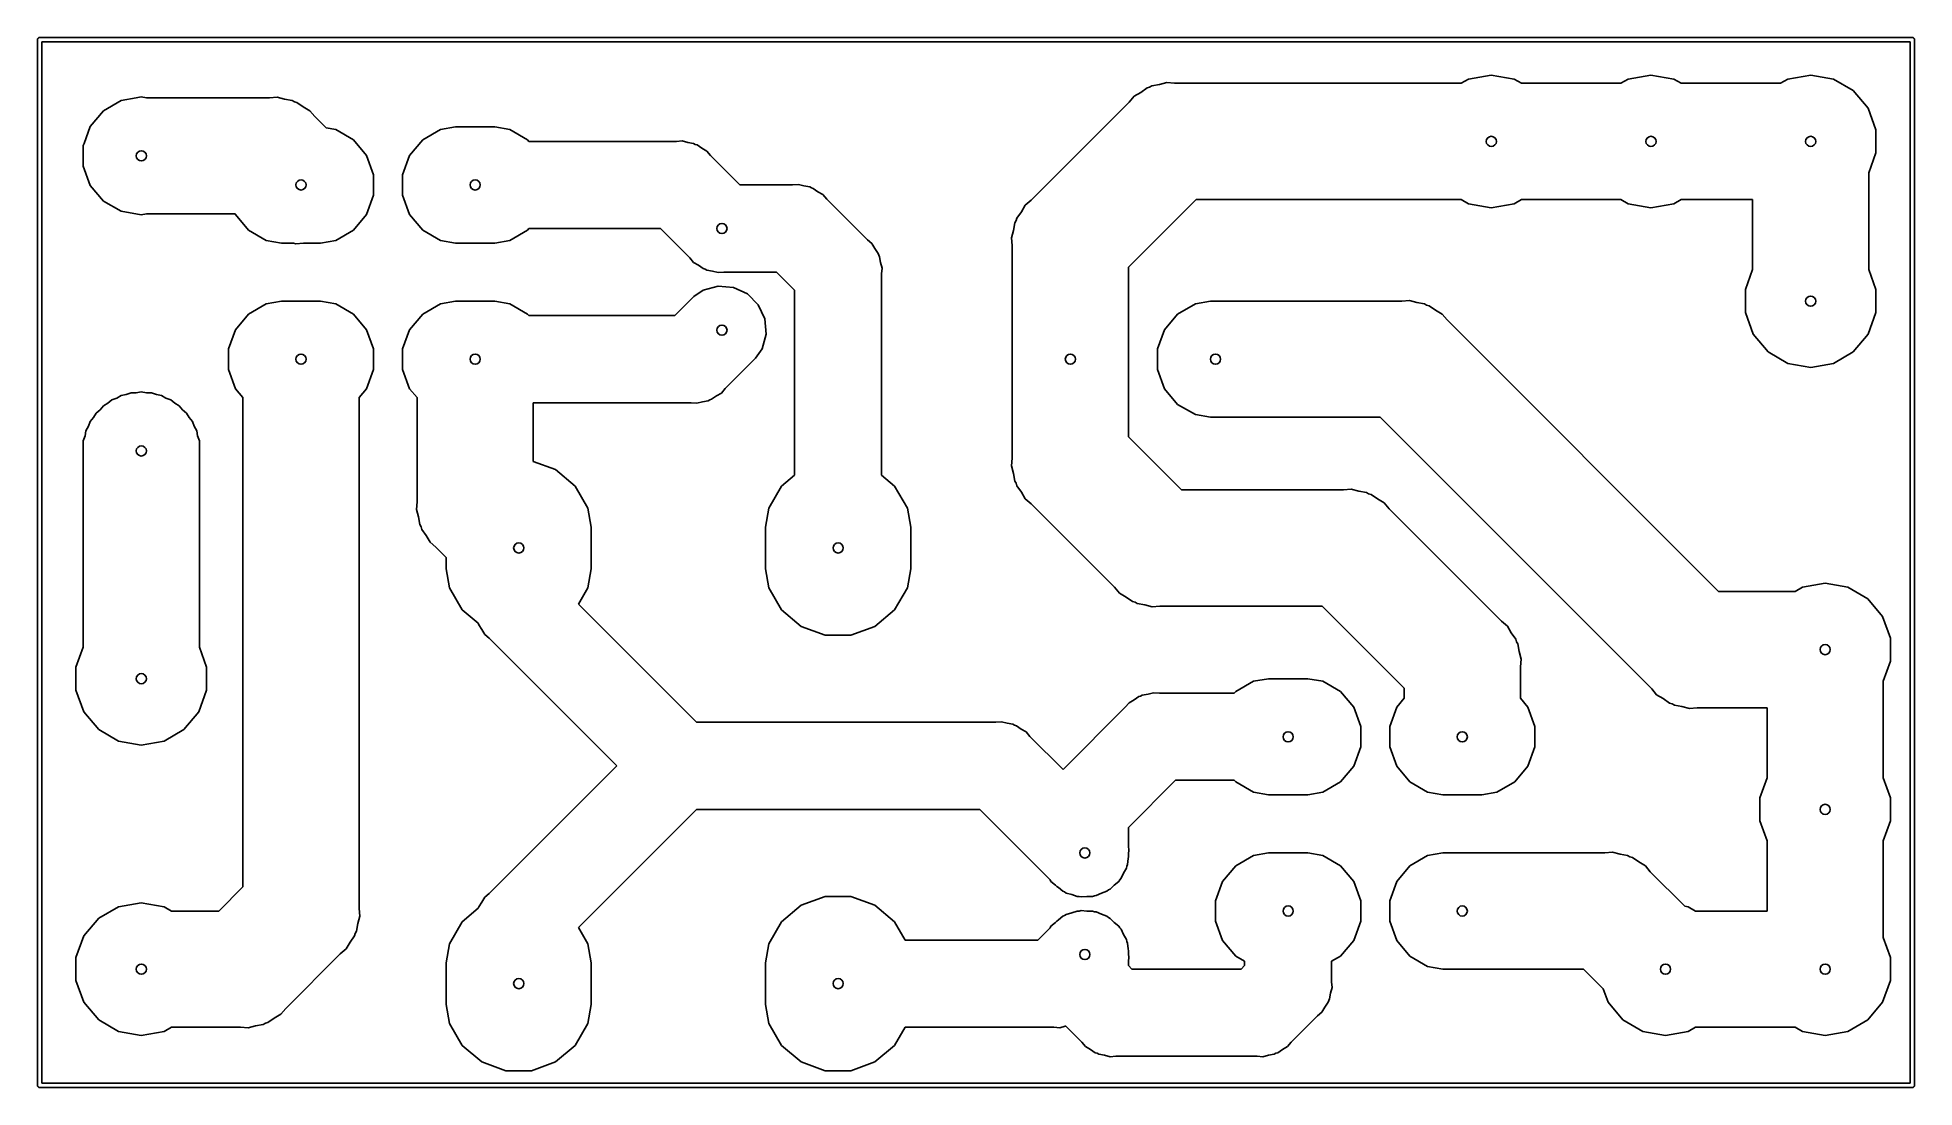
# Model space of a CAD drawing. Extents: x 91.4 to 156.1, y -102.6 to -66.4.
import ezdxf

# ---------------------------------------------------------------- set-up
doc = ezdxf.new("R2010")
doc.units = 0
doc.header["$MEASUREMENT"] = 0
doc.layers.add('BLACK', color=7, linetype='CONTINUOUS')

msp = doc.modelspace()

# ---------------------------------------------------------------- linework, layer by layer
at = {"layer": 'BLACK', "linetype": 'CONTINUOUS'}
for p, q in [((91.425, -66.4868), (91.4273, -66.4805)), ((91.425, -66.4934), (91.425, -66.4868)), ((91.425, -102.487), (91.425, -66.4934)), ((91.425, -66.4934), (91.425, -66.4934)), ((91.4273, -66.4805), (91.4284, -66.474)), ((91.4284, -66.474), (91.4318, -66.4682)), ((91.4318, -66.4682), (91.434, -66.4619)), ((91.434, -66.4619), (91.4383, -66.4568)), ((91.4383, -66.4568), (91.4417, -66.451)), ((91.4417, -66.451), (91.4468, -66.4468)), ((91.4468, -66.4468), (91.451, -66.4417)), ((91.451, -66.4417), (91.4568, -66.4383)), ((91.4568, -66.4383), (91.4619, -66.434)), ((91.4619, -66.434), (91.4682, -66.4318)), ((91.4682, -66.4318), (91.474, -66.4284)), ((91.474, -66.4284), (91.4805, -66.4273)), ((91.4805, -66.4273), (91.4868, -66.425)), ((91.4868, -66.425), (91.4934, -66.425)), ((91.4934, -66.425), (91.4934, -66.425)), ((91.4934, -66.425), (156.007, -66.425)), ((91.575, -66.575), (91.575, -102.425)), ((155.925, -66.575), (91.575, -66.575)), ((155.925, -102.425), (155.925, -66.575)), ((156.007, -66.425), (156.013, -66.425)), ((156.007, -66.425), (156.007, -66.425)), ((156.013, -66.425), (156.019, -66.4273)), ((156.019, -66.4273), (156.026, -66.4284)), ((156.026, -66.4284), (156.032, -66.4318)), ((156.032, -66.4318), (156.038, -66.434)), ((156.038, -66.434), (156.043, -66.4383)), ((156.043, -66.4383), (156.049, -66.4417)), ((156.049, -66.4417), (156.053, -66.4468)), ((156.053, -66.4468), (156.058, -66.451)), ((156.058, -66.451), (156.062, -66.4568)), ((156.062, -66.4568), (156.066, -66.4619)), ((156.066, -66.4619), (156.068, -66.4682)), ((156.068, -66.4682), (156.072, -66.474)), ((156.072, -66.474), (156.073, -66.4805)), ((156.073, -66.4805), (156.075, -66.4868)), ((156.075, -66.4868), (156.075, -66.4934)), ((156.075, -66.4934), (156.075, -66.4934)), ((156.075, -66.4934), (156.075, -102.507)), ((140.463, -68), (140.718, -67.8527)), ((140.718, -67.8527), (141.5, -67.7148)), ((141.5, -67.7148), (142.282, -67.8527)), ((142.282, -67.8527), (142.537, -68)), ((145.963, -68), (146.218, -67.8527)), ((146.218, -67.8527), (147, -67.7148)), ((147, -67.7148), (147.782, -67.8527)), ((147.782, -67.8527), (148.037, -68)), ((151.463, -68), (151.718, -67.8527)), ((151.718, -67.8527), (152.5, -67.7148)), ((152.5, -67.7148), (153.282, -67.8527)), ((153.282, -67.8527), (153.969, -68.2495)), ((94.3054, -68.5916), (94.825, -68.5)), ((94.825, -68.5), (95, -68.4691)), ((95, -68.4691), (95.175, -68.5)), ((95.175, -68.5), (99.4127, -68.5)), ((99.4127, -68.5), (99.677, -68.4769)), ((99.677, -68.4769), (99.9333, -68.5455)), ((129.024, -68.6475), (129.195, -68.4443)), ((129.195, -68.4443), (129.424, -68.3116)), ((129.424, -68.3116), (129.642, -68.1594)), ((129.642, -68.1594), (129.728, -68.1363)), ((129.728, -68.1363), (129.805, -68.0916)), ((129.805, -68.0916), (130.067, -68.0455)), ((130.067, -68.0455), (130.323, -67.9769)), ((130.323, -67.9769), (130.587, -68)), ((130.587, -68), (140.463, -68)), ((142.537, -68), (145.963, -68)), ((148.037, -68), (151.463, -68)), ((153.969, -68.2495), (154.479, -68.8574)), ((93.2412, -69.4846), (93.6946, -68.9443)), ((93.6946, -68.9443), (94.3054, -68.5916)), ((99.9333, -68.5455), (100.195, -68.5916)), ((100.195, -68.5916), (100.272, -68.6363)), ((100.272, -68.6363), (100.358, -68.6594)), ((100.358, -68.6594), (100.576, -68.8116)), ((100.576, -68.8116), (100.805, -68.9443)), ((100.805, -68.9443), (100.976, -69.1475)), ((100.976, -69.1475), (101.361, -69.5328)), ((125.648, -72.024), (129.024, -68.6475)), ((154.479, -68.8574), (154.75, -69.6032)), ((93.0286, -70.0687), (93.2412, -69.4846)), ((101.361, -69.5328), (101.695, -69.5916)), ((101.695, -69.5916), (102.305, -69.9443)), ((104.695, -69.9443), (105.305, -69.5916)), ((105.305, -69.5916), (105.825, -69.5)), ((105.825, -69.5), (107.175, -69.5)), ((107.175, -69.5), (107.695, -69.5916)), ((107.695, -69.5916), (108.305, -69.9443)), ((154.75, -69.6032), (154.75, -70.3968)), ((93, -70.1473), (93.0286, -70.0687)), ((93, -70.8527), (93, -70.1473)), ((102.305, -69.9443), (102.759, -70.4846)), ((104.241, -70.4846), (104.695, -69.9443)), ((108.305, -69.9443), (108.352, -70)), ((108.352, -70), (113.435, -70)), ((113.435, -70), (113.633, -69.9827)), ((113.633, -69.9827), (113.825, -70.0342)), ((113.825, -70.0342), (114.021, -70.0687)), ((114.021, -70.0687), (114.079, -70.1022)), ((114.079, -70.1022), (114.144, -70.1196)), ((114.144, -70.1196), (114.307, -70.2337)), ((114.307, -70.2337), (114.479, -70.3332)), ((114.479, -70.3332), (114.607, -70.4856)), ((154.75, -70.3968), (154.5, -71.0849)), ((93.2412, -71.5154), (93, -70.8527)), ((102.759, -70.4846), (103, -71.1473)), ((104, -71.1473), (104.241, -70.4846)), ((114.607, -70.4856), (115.621, -71.5)), ((154.5, -71.0849), (154.5, -74.4151)), ((93.6946, -72.0557), (93.2412, -71.5154)), ((103, -71.1473), (103, -71.8527)), ((104, -71.8527), (104, -71.1473)), ((115.621, -71.5), (117.435, -71.5)), ((117.435, -71.5), (117.633, -71.4827)), ((117.633, -71.4827), (117.825, -71.5342)), ((117.825, -71.5342), (118.021, -71.5687)), ((118.021, -71.5687), (118.079, -71.6022)), ((118.079, -71.6022), (118.144, -71.6196)), ((118.144, -71.6196), (118.307, -71.7337)), ((118.307, -71.7337), (118.479, -71.8332)), ((94.3054, -72.4084), (93.6946, -72.0557)), ((103, -71.8527), (102.759, -72.5154)), ((104.241, -72.5154), (104, -71.8527)), ((118.479, -71.8332), (118.607, -71.9856)), ((118.607, -71.9856), (120.014, -73.393)), ((125.312, -72.4244), (125.444, -72.1946)), ((125.444, -72.1946), (125.648, -72.024)), ((131.328, -72), (129, -74.3284)), ((140.463, -72), (131.328, -72)), ((140.718, -72.1473), (140.463, -72)), ((141.5, -72.2852), (140.718, -72.1473)), ((142.282, -72.1473), (141.5, -72.2852)), ((142.537, -72), (142.282, -72.1473)), ((145.963, -72), (142.537, -72)), ((146.218, -72.1473), (145.963, -72)), ((147, -72.2852), (146.218, -72.1473)), ((147.782, -72.1473), (147, -72.2852)), ((148.037, -72), (147.782, -72.1473)), ((150.5, -72), (148.037, -72)), ((150.5, -74.4151), (150.5, -72)), ((95, -72.5309), (94.3054, -72.4084)), ((95.175, -72.5), (95, -72.5309)), ((98.2356, -72.5), (95.175, -72.5)), ((98.2412, -72.5154), (98.2356, -72.5)), ((98.6946, -73.0557), (98.2412, -72.5154)), ((102.759, -72.5154), (102.305, -73.0557)), ((104.695, -73.0557), (104.241, -72.5154)), ((108.352, -73), (108.305, -73.0557)), ((112.879, -73), (108.352, -73)), ((113.893, -74.0144), (112.879, -73)), ((125.046, -73.0667), (125.092, -72.8054)), ((125.092, -72.8054), (125.136, -72.728)), ((125.136, -72.728), (125.159, -72.6417)), ((125.159, -72.6417), (125.312, -72.4244)), ((99.3054, -73.4084), (98.6946, -73.0557)), ((99.825, -73.5), (99.3054, -73.4084)), ((100.237, -73.5), (99.825, -73.5)), ((100.323, -73.5231), (100.237, -73.5)), ((100.587, -73.5), (100.323, -73.5231)), ((101.175, -73.5), (100.587, -73.5)), ((101.695, -73.4084), (101.175, -73.5)), ((102.305, -73.0557), (101.695, -73.4084)), ((105.305, -73.4084), (104.695, -73.0557)), ((105.825, -73.5), (105.305, -73.4084)), ((107.175, -73.5), (105.825, -73.5)), ((107.695, -73.4084), (107.175, -73.5)), ((108.305, -73.0557), (107.695, -73.4084)), ((120.014, -73.393), (120.167, -73.5209)), ((120.167, -73.5209), (120.266, -73.6933)), ((120.266, -73.6933), (120.38, -73.8563)), ((124.977, -73.323), (125.046, -73.0667)), ((125, -73.5873), (124.977, -73.323)), ((125, -77.325), (125, -73.5873)), ((114.021, -74.1668), (113.893, -74.0144)), ((114.193, -74.2663), (114.021, -74.1668)), ((114.356, -74.3804), (114.193, -74.2663)), ((120.38, -73.8563), (120.398, -73.921)), ((120.398, -73.921), (120.431, -73.9791)), ((120.431, -73.9791), (120.466, -74.175)), ((120.466, -74.175), (120.517, -74.3672)), ((129, -74.3284), (129, -80.1716)), ((114.421, -74.3978), (114.356, -74.3804)), ((114.356, -75.1196), (114.867, -74.9827)), ((114.479, -74.4313), (114.421, -74.3978)), ((114.675, -74.4658), (114.479, -74.4313)), ((114.867, -74.5173), (114.675, -74.4658)), ((115.065, -74.5), (114.867, -74.5173)), ((114.867, -74.9827), (115.394, -75.0288)), ((116.879, -74.5), (115.065, -74.5)), ((117.5, -75.1213), (116.879, -74.5)), ((120.517, -74.3672), (120.5, -74.5655)), ((120.5, -74.5655), (120.5, -81.4951)), ((150.25, -75.1032), (150.5, -74.4151)), ((154.5, -74.4151), (154.75, -75.1032)), ((98.6946, -75.9443), (99.3054, -75.5916)), ((99.3054, -75.5916), (99.825, -75.5)), ((99.825, -75.5), (101.175, -75.5)), ((101.175, -75.5), (101.695, -75.5916)), ((101.695, -75.5916), (102.305, -75.9443)), ((104.695, -75.9443), (105.305, -75.5916)), ((105.305, -75.5916), (105.825, -75.5)), ((105.825, -75.5), (107.175, -75.5)), ((107.175, -75.5), (107.695, -75.5916)), ((107.695, -75.5916), (108.305, -75.9443)), ((113.379, -76), (114.032, -75.3465)), ((114.032, -75.3465), (114.356, -75.1196)), ((115.394, -75.0288), (115.874, -75.2523)), ((115.874, -75.2523), (116.248, -75.6264)), ((116.248, -75.6264), (116.471, -76.1058)), ((117.5, -81.4951), (117.5, -75.1213)), ((130.695, -75.9443), (131.305, -75.5916)), ((131.305, -75.5916), (131.825, -75.5)), ((131.825, -75.5), (138.413, -75.5)), ((138.413, -75.5), (138.677, -75.4769)), ((138.677, -75.4769), (138.933, -75.5455)), ((138.933, -75.5455), (139.195, -75.5916)), ((139.195, -75.5916), (139.272, -75.6363)), ((139.272, -75.6363), (139.358, -75.6594)), ((150.25, -75.8968), (150.25, -75.1032)), ((154.75, -75.1032), (154.75, -75.8968)), ((98.2412, -76.4846), (98.6946, -75.9443)), ((102.305, -75.9443), (102.759, -76.4846)), ((104.241, -76.4846), (104.695, -75.9443)), ((108.305, -75.9443), (108.352, -76)), ((108.352, -76), (113.379, -76)), ((116.471, -76.1058), (116.517, -76.6328)), ((130.241, -76.4846), (130.695, -75.9443)), ((139.358, -75.6594), (139.576, -75.8116)), ((139.576, -75.8116), (139.805, -75.9443)), ((139.805, -75.9443), (139.976, -76.1475)), ((139.976, -76.1475), (149.328, -85.5)), ((150.521, -76.6426), (150.25, -75.8968)), ((154.75, -75.8968), (154.479, -76.6426)), ((98, -77.1473), (98.2412, -76.4846)), ((102.759, -76.4846), (103, -77.1473)), ((104, -77.1473), (104.241, -76.4846)), ((116.517, -76.6328), (116.38, -77.1437)), ((130, -77.1473), (130.241, -76.4846)), ((151.031, -77.2505), (150.521, -76.6426)), ((154.479, -76.6426), (153.969, -77.2505)), ((98, -77.8527), (98, -77.1473)), ((103, -77.1473), (103, -77.8527)), ((104, -77.8527), (104, -77.1473)), ((116.153, -77.4679), (115.107, -78.5143)), ((116.38, -77.1437), (116.153, -77.4679)), ((125, -80.9127), (125, -77.325)), ((130, -77.8527), (130, -77.1473)), ((151.718, -77.6473), (151.031, -77.2505)), ((153.969, -77.2505), (153.282, -77.6473)), ((98.2412, -78.5154), (98, -77.8527)), ((103, -77.8527), (102.759, -78.5154)), ((104.241, -78.5154), (104, -77.8527)), ((130.241, -78.5154), (130, -77.8527)), ((152.5, -77.7852), (151.718, -77.6473)), ((153.282, -77.6473), (152.5, -77.7852)), ((93.9846, -78.9012), (94.1515, -78.8405)), ((94.1515, -78.8405), (94.3054, -78.7516)), ((94.3054, -78.7516), (94.4804, -78.7208)), ((94.4804, -78.7208), (94.6473, -78.66)), ((94.6473, -78.66), (94.825, -78.66)), ((94.825, -78.66), (95, -78.6291)), ((95, -78.6291), (95.175, -78.66)), ((95.175, -78.66), (95.3527, -78.66)), ((95.3527, -78.66), (95.5196, -78.7208)), ((95.5196, -78.7208), (95.6946, -78.7516)), ((95.6946, -78.7516), (95.8485, -78.8405)), ((95.8485, -78.8405), (96.0154, -78.9012)), ((98.5, -78.8238), (98.2412, -78.5154)), ((98.5, -95.6716), (98.5, -78.8238)), ((102.759, -78.5154), (102.5, -78.8238)), ((102.5, -78.8238), (102.5, -96.4127)), ((104.5, -78.8238), (104.241, -78.5154)), ((104.5, -82.4127), (104.5, -78.8238)), ((114.807, -78.7663), (114.644, -78.8804)), ((114.979, -78.6668), (114.807, -78.7663)), ((115.107, -78.5143), (114.979, -78.6668)), ((130.695, -79.0557), (130.241, -78.5154)), ((93.2412, -79.6446), (93.3554, -79.5085)), ((93.3554, -79.5085), (93.4443, -79.3546)), ((93.4443, -79.3546), (93.5804, -79.2404)), ((93.5804, -79.2404), (93.6946, -79.1043)), ((93.6946, -79.1043), (93.8485, -79.0154)), ((93.8485, -79.0154), (93.9846, -78.9012)), ((96.0154, -78.9012), (96.1515, -79.0154)), ((96.1515, -79.0154), (96.3054, -79.1043)), ((96.3054, -79.1043), (96.4196, -79.2404)), ((96.4196, -79.2404), (96.5557, -79.3546)), ((96.5557, -79.3546), (96.6446, -79.5085)), ((96.6446, -79.5085), (96.7588, -79.6446)), ((113.935, -79), (108.5, -79)), ((108.5, -79), (108.5, -81.0215)), ((114.133, -79.0173), (113.935, -79)), ((114.325, -78.9658), (114.133, -79.0173)), ((114.521, -78.9313), (114.325, -78.9658)), ((114.579, -78.8978), (114.521, -78.9313)), ((114.644, -78.8804), (114.579, -78.8978)), ((131.305, -79.4084), (130.695, -79.0557)), ((131.825, -79.5), (131.305, -79.4084)), ((137.672, -79.5), (131.825, -79.5)), ((147.024, -88.8525), (137.672, -79.5)), ((93, -80.3073), (93.0608, -80.1404)), ((93.0608, -80.1404), (93.0916, -79.9654)), ((93.0916, -79.9654), (93.1805, -79.8115)), ((93.1805, -79.8115), (93.2412, -79.6446)), ((96.7588, -79.6446), (96.8195, -79.8115)), ((96.8195, -79.8115), (96.9084, -79.9654)), ((96.9084, -79.9654), (96.9392, -80.1404)), ((96.9392, -80.1404), (97, -80.3073)), ((93, -80.485), (93, -80.3073)), ((93, -87.4151), (93, -80.485)), ((97, -80.3073), (97, -87.4151)), ((129, -80.1716), (130.828, -82)), ((108.5, -81.0215), (109.269, -81.3015)), ((109.269, -81.3015), (109.945, -81.8682)), ((124.977, -81.177), (125, -80.9127)), ((125.046, -81.4333), (124.977, -81.177)), ((125.092, -81.6946), (125.046, -81.4333)), ((109.945, -81.8682), (110.385, -82.6318)), ((116.615, -82.6318), (117.055, -81.8682)), ((117.055, -81.8682), (117.5, -81.4951)), ((120.5, -81.4951), (120.945, -81.8682)), ((120.945, -81.8682), (121.385, -82.6318)), ((125.136, -81.772), (125.092, -81.6946)), ((125.159, -81.8583), (125.136, -81.772)), ((125.312, -82.0756), (125.159, -81.8583)), ((125.444, -82.3054), (125.312, -82.0756)), ((130.828, -82), (136.413, -82)), ((136.413, -82), (136.677, -81.9769)), ((136.677, -81.9769), (136.933, -82.0455)), ((136.933, -82.0455), (137.195, -82.0916)), ((137.195, -82.0916), (137.272, -82.1363)), ((104.477, -82.677), (104.5, -82.4127)), ((104.546, -82.9333), (104.477, -82.677)), ((110.385, -82.6318), (110.5, -83.2813)), ((116.5, -83.2813), (116.615, -82.6318)), ((121.385, -82.6318), (121.5, -83.2813)), ((125.648, -82.476), (125.444, -82.3054)), ((128.524, -85.3525), (125.648, -82.476)), ((137.272, -82.1363), (137.358, -82.1594)), ((137.358, -82.1594), (137.576, -82.3116)), ((137.576, -82.3116), (137.805, -82.4443)), ((137.805, -82.4443), (137.976, -82.6475)), ((137.976, -82.6475), (141.852, -86.524)), ((104.592, -83.1946), (104.546, -82.9333)), ((104.636, -83.272), (104.592, -83.1946)), ((104.659, -83.3583), (104.636, -83.272)), ((104.812, -83.5756), (104.659, -83.3583)), ((110.5, -83.2813), (110.5, -84.7187)), ((116.5, -84.7187), (116.5, -83.2813)), ((121.5, -83.2813), (121.5, -84.7187)), ((104.944, -83.8054), (104.812, -83.5756)), ((105.148, -83.976), (104.944, -83.8054)), ((105.5, -84.3284), (105.148, -83.976)), ((105.5, -84.7187), (105.5, -84.3284)), ((105.615, -85.3682), (105.5, -84.7187)), ((110.5, -84.7187), (110.385, -85.3682)), ((116.615, -85.3682), (116.5, -84.7187)), ((121.5, -84.7187), (121.385, -85.3682)), ((152.218, -85.3527), (153, -85.2148)), ((153, -85.2148), (153.782, -85.3527)), ((106.055, -86.1318), (105.615, -85.3682)), ((110.385, -85.3682), (110.058, -85.9362)), ((110.058, -85.9362), (114.121, -90)), ((117.055, -86.1318), (116.615, -85.3682)), ((121.385, -85.3682), (120.945, -86.1318)), ((128.695, -85.5557), (128.524, -85.3525)), ((128.924, -85.6884), (128.695, -85.5557)), ((129.142, -85.8406), (128.924, -85.6884)), ((129.228, -85.8637), (129.142, -85.8406)), ((129.305, -85.9084), (129.228, -85.8637)), ((129.567, -85.9545), (129.305, -85.9084)), ((129.823, -86.0231), (129.567, -85.9545)), ((149.328, -85.5), (151.963, -85.5)), ((151.963, -85.5), (152.218, -85.3527)), ((153.782, -85.3527), (154.469, -85.7495)), ((154.469, -85.7495), (154.979, -86.3574)), ((106.606, -86.594), (106.055, -86.1318)), ((106.62, -86.6437), (106.606, -86.594)), ((117.731, -86.6985), (117.055, -86.1318)), ((120.945, -86.1318), (120.269, -86.6985)), ((130.087, -86), (129.823, -86.0231)), ((135.672, -86), (130.087, -86)), ((138.5, -88.8284), (135.672, -86)), ((141.852, -86.524), (142.056, -86.6946)), ((154.979, -86.3574), (155.25, -87.1032)), ((106.734, -86.8067), (106.62, -86.6437)), ((106.833, -86.9791), (106.734, -86.8067)), ((106.986, -87.107), (106.833, -86.9791)), ((111.379, -91.5), (106.986, -87.107)), ((118.559, -87), (117.731, -86.6985)), ((119.441, -87), (118.559, -87)), ((120.269, -86.6985), (119.441, -87)), ((142.056, -86.6946), (142.188, -86.9244)), ((142.188, -86.9244), (142.341, -87.1417)), ((142.341, -87.1417), (142.364, -87.228)), ((142.364, -87.228), (142.408, -87.3054)), ((155.25, -87.1032), (155.25, -87.8968)), ((92.7496, -88.1032), (93, -87.4151)), ((97, -87.4151), (97.2504, -88.1032)), ((142.408, -87.3054), (142.454, -87.5667)), ((142.454, -87.5667), (142.523, -87.823)), ((142.523, -87.823), (142.5, -88.0873)), ((155.25, -87.8968), (155, -88.5849)), ((92.7496, -88.8968), (92.7496, -88.1032)), ((97.2504, -88.1032), (97.2504, -88.8968)), ((133.305, -88.5916), (133.825, -88.5)), ((133.825, -88.5), (135.175, -88.5)), ((135.175, -88.5), (135.695, -88.5916)), ((142.5, -88.0873), (142.5, -89.1762)), ((93.021, -89.6426), (92.7496, -88.8968)), ((97.2504, -88.8968), (96.979, -89.6426)), ((129.193, -89.2337), (129.356, -89.1196)), ((129.356, -89.1196), (129.421, -89.1022)), ((129.421, -89.1022), (129.479, -89.0687)), ((129.479, -89.0687), (129.675, -89.0342)), ((129.675, -89.0342), (129.867, -88.9827)), ((129.867, -88.9827), (130.065, -89)), ((130.065, -89), (132.648, -89)), ((132.648, -89), (132.695, -88.9443)), ((132.695, -88.9443), (133.305, -88.5916)), ((135.695, -88.5916), (136.305, -88.9443)), ((136.305, -88.9443), (136.759, -89.4846)), ((138.241, -89.4846), (138.5, -89.1762)), ((138.5, -89.1762), (138.5, -88.8284)), ((142.5, -89.1762), (142.759, -89.4846)), ((147.195, -89.0557), (147.024, -88.8525)), ((147.424, -89.1884), (147.195, -89.0557)), ((147.642, -89.3406), (147.424, -89.1884)), ((155, -88.5849), (155, -91.9151)), ((93.5311, -90.2505), (93.021, -89.6426)), ((96.979, -89.6426), (96.4689, -90.2505)), ((126.75, -91.6287), (128.893, -89.4856)), ((128.893, -89.4856), (129.021, -89.3332)), ((129.021, -89.3332), (129.193, -89.2337)), ((136.759, -89.4846), (137, -90.1473)), ((138, -90.1473), (138.241, -89.4846)), ((142.759, -89.4846), (143, -90.1473)), ((147.728, -89.3637), (147.642, -89.3406)), ((147.805, -89.4084), (147.728, -89.3637)), ((148.067, -89.4545), (147.805, -89.4084)), ((148.323, -89.5231), (148.067, -89.4545)), ((148.587, -89.5), (148.323, -89.5231)), ((151, -89.5), (148.587, -89.5)), ((151, -91.9151), (151, -89.5)), ((94.2184, -90.6473), (93.5311, -90.2505)), ((96.4689, -90.2505), (95.7816, -90.6473)), ((114.121, -90), (124.435, -90)), ((124.435, -90), (124.633, -89.9827)), ((124.633, -89.9827), (124.825, -90.0342)), ((124.825, -90.0342), (125.021, -90.0687)), ((125.021, -90.0687), (125.079, -90.1022)), ((125.079, -90.1022), (125.144, -90.1196)), ((125.144, -90.1196), (125.307, -90.2337)), ((125.307, -90.2337), (125.479, -90.3332)), ((125.479, -90.3332), (125.607, -90.4856)), ((125.607, -90.4856), (126.75, -91.6287)), ((137, -90.1473), (137, -90.8527)), ((138, -90.8527), (138, -90.1473)), ((143, -90.1473), (143, -90.8527)), ((95, -90.7852), (94.2184, -90.6473)), ((95.7816, -90.6473), (95, -90.7852)), ((137, -90.8527), (136.759, -91.5154)), ((138.241, -91.5154), (138, -90.8527)), ((143, -90.8527), (142.759, -91.5154)), ((106.986, -95.893), (111.379, -91.5)), ((136.759, -91.5154), (136.305, -92.0557)), ((138.695, -92.0557), (138.241, -91.5154)), ((142.759, -91.5154), (142.305, -92.0557)), ((130.621, -92), (129, -93.6213)), ((132.648, -92), (130.621, -92)), ((132.695, -92.0557), (132.648, -92)), ((133.305, -92.4084), (132.695, -92.0557)), ((133.825, -92.5), (133.305, -92.4084)), ((135.695, -92.4084), (135.175, -92.5)), ((136.305, -92.0557), (135.695, -92.4084)), ((139.305, -92.4084), (138.695, -92.0557)), ((139.825, -92.5), (139.305, -92.4084)), ((141.695, -92.4084), (141.175, -92.5)), ((142.305, -92.0557), (141.695, -92.4084)), ((150.75, -92.6032), (151, -91.9151)), ((155, -91.9151), (155.25, -92.6032)), ((114.121, -93), (110.058, -97.0638)), ((123.879, -93), (114.121, -93)), ((126.3, -95.421), (123.879, -93)), ((135.175, -92.5), (133.825, -92.5)), ((141.175, -92.5), (139.825, -92.5)), ((150.75, -93.3968), (150.75, -92.6032)), ((155.25, -92.6032), (155.25, -93.3968)), ((129, -93.6213), (129, -94.3025)), ((151, -94.0849), (150.75, -93.3968)), ((155.25, -93.3968), (155, -94.0849)), ((129, -94.3025), (129.017, -94.3672)), ((129.017, -94.3672), (129, -94.5655)), ((151, -96.5), (151, -94.0849)), ((155, -94.0849), (155, -97.4151)), ((128.931, -95.0209), (128.832, -95.1933)), ((128.943, -94.955), (128.931, -95.0209)), ((128.971, -94.8942), (128.943, -94.955)), ((128.989, -94.696), (128.971, -94.8942)), ((129, -94.6312), (128.989, -94.696)), ((129, -94.5655), (129, -94.6312)), ((132.241, -95.4846), (132.695, -94.9443)), ((132.695, -94.9443), (133.305, -94.5916)), ((133.305, -94.5916), (133.825, -94.5)), ((133.825, -94.5), (135.175, -94.5)), ((135.175, -94.5), (135.695, -94.5916)), ((135.695, -94.5916), (136.305, -94.9443)), ((136.305, -94.9443), (136.759, -95.4846)), ((138.241, -95.4846), (138.695, -94.9443)), ((138.695, -94.9443), (139.305, -94.5916)), ((139.305, -94.5916), (139.825, -94.5)), ((139.825, -94.5), (145.413, -94.5)), ((145.413, -94.5), (145.677, -94.4769)), ((145.677, -94.4769), (145.933, -94.5455)), ((145.933, -94.5455), (146.195, -94.5916)), ((146.195, -94.5916), (146.272, -94.6363)), ((146.272, -94.6363), (146.358, -94.6594)), ((146.358, -94.6594), (146.576, -94.8116)), ((146.576, -94.8116), (146.805, -94.9443)), ((146.805, -94.9443), (146.976, -95.1475)), ((97.6716, -96.5), (98.5, -95.6716)), ((126.333, -95.4791), (126.3, -95.421)), ((126.486, -95.607), (126.333, -95.4791)), ((126.532, -95.6535), (126.486, -95.607)), ((126.586, -95.6912), (126.532, -95.6535)), ((128.514, -95.607), (128.374, -95.7477)), ((128.667, -95.4791), (128.514, -95.607)), ((128.7, -95.421), (128.667, -95.4791)), ((128.748, -95.3736), (128.7, -95.421)), ((128.832, -95.1933), (128.748, -95.3736)), ((132, -96.1473), (132.241, -95.4846)), ((136.759, -95.4846), (137, -96.1473)), ((138, -96.1473), (138.241, -95.4846)), ((146.976, -95.1475), (148.16, -96.3311)), ((94.2184, -96.3527), (95, -96.2148)), ((95, -96.2148), (95.7816, -96.3527)), ((106.62, -96.3563), (106.734, -96.1933)), ((106.734, -96.1933), (106.833, -96.0209)), ((106.833, -96.0209), (106.986, -95.893)), ((117.055, -96.8682), (117.731, -96.3015)), ((117.731, -96.3015), (118.559, -96)), ((118.559, -96), (119.441, -96)), ((119.441, -96), (120.269, -96.3015)), ((120.269, -96.3015), (120.945, -96.8682)), ((126.738, -95.8191), (126.586, -95.6912)), ((126.801, -95.842), (126.738, -95.8191)), ((126.856, -95.8804), (126.801, -95.842)), ((127.049, -95.9319), (126.856, -95.8804)), ((127.236, -96), (127.049, -95.9319)), ((127.303, -96), (127.236, -96)), ((127.367, -96.0173), (127.303, -96)), ((127.565, -96), (127.367, -96.0173)), ((127.764, -96), (127.565, -96)), ((127.827, -95.9771), (127.764, -96)), ((127.894, -95.9712), (127.827, -95.9771)), ((128.075, -95.8871), (127.894, -95.9712)), ((128.262, -95.8191), (128.075, -95.8871)), ((128.313, -95.776), (128.262, -95.8191)), ((128.374, -95.7477), (128.313, -95.776)), ((132, -96.8527), (132, -96.1473)), ((137, -96.1473), (137, -96.8527)), ((138, -96.8527), (138, -96.1473)), ((93.021, -97.3574), (93.5311, -96.7495)), ((93.5311, -96.7495), (94.2184, -96.3527)), ((95.7816, -96.3527), (96.0368, -96.5)), ((96.0368, -96.5), (97.6716, -96.5)), ((102.454, -96.9333), (102.408, -97.1946)), ((102.523, -96.677), (102.454, -96.9333)), ((102.5, -96.4127), (102.523, -96.677)), ((105.615, -97.6318), (106.055, -96.8682)), ((106.055, -96.8682), (106.606, -96.406)), ((106.606, -96.406), (106.62, -96.3563)), ((116.615, -97.6318), (117.055, -96.8682)), ((120.945, -96.8682), (121.309, -97.5)), ((126.333, -97.0209), (126.486, -96.893)), ((126.486, -96.893), (126.532, -96.8465)), ((126.532, -96.8465), (126.586, -96.8088)), ((126.586, -96.8088), (126.738, -96.6809)), ((126.738, -96.6809), (126.801, -96.658)), ((126.801, -96.658), (126.856, -96.6196)), ((126.856, -96.6196), (127.049, -96.5681)), ((127.049, -96.5681), (127.236, -96.5)), ((127.236, -96.5), (127.303, -96.5)), ((127.303, -96.5), (127.367, -96.4827)), ((127.367, -96.4827), (127.565, -96.5)), ((127.565, -96.5), (127.764, -96.5)), ((127.764, -96.5), (127.827, -96.5229)), ((127.827, -96.5229), (127.894, -96.5288)), ((127.894, -96.5288), (128.075, -96.6129)), ((128.075, -96.6129), (128.262, -96.6809)), ((128.262, -96.6809), (128.313, -96.724)), ((128.313, -96.724), (128.374, -96.7523)), ((128.374, -96.7523), (128.514, -96.893)), ((128.514, -96.893), (128.667, -97.0209)), ((132.241, -97.5154), (132, -96.8527)), ((137, -96.8527), (136.759, -97.5154)), ((138.241, -97.5154), (138, -96.8527)), ((148.16, -96.3311), (148.282, -96.3527)), ((148.282, -96.3527), (148.537, -96.5)), ((148.537, -96.5), (151, -96.5)), ((92.7496, -98.1032), (93.021, -97.3574)), ((102.188, -97.5756), (102.056, -97.8054)), ((102.341, -97.3583), (102.188, -97.5756)), ((102.364, -97.272), (102.341, -97.3583)), ((102.408, -97.1946), (102.364, -97.272)), ((110.058, -97.0638), (110.385, -97.6318)), ((121.309, -97.5), (125.879, -97.5)), ((125.879, -97.5), (126.3, -97.079)), ((126.3, -97.079), (126.333, -97.0209)), ((128.667, -97.0209), (128.7, -97.079)), ((128.7, -97.079), (128.748, -97.1264)), ((128.748, -97.1264), (128.832, -97.3067)), ((128.832, -97.3067), (128.931, -97.4791)), ((128.931, -97.4791), (128.943, -97.545)), ((128.943, -97.545), (128.971, -97.6058)), ((128.971, -97.6058), (128.989, -97.804)), ((132.695, -98.0557), (132.241, -97.5154)), ((136.759, -97.5154), (136.305, -98.0557)), ((138.695, -98.0557), (138.241, -97.5154)), ((155, -97.4151), (155.25, -98.1032)), ((92.7496, -98.8968), (92.7496, -98.1032)), ((101.852, -97.976), (99.976, -99.8525)), ((102.056, -97.8054), (101.852, -97.976)), ((105.5, -98.2813), (105.615, -97.6318)), ((110.385, -97.6318), (110.5, -98.2813)), ((116.5, -98.2813), (116.615, -97.6318)), ((128.989, -97.804), (129, -97.8688)), ((129, -97.8688), (129, -97.9345)), ((129, -97.9345), (129.017, -98.1328)), ((129.017, -98.1328), (129, -98.1975)), ((129, -98.1975), (129, -98.3787)), ((133, -98.2321), (132.695, -98.0557)), ((133, -98.3787), (133, -98.2321)), ((136.305, -98.0557), (136, -98.2321)), ((136, -98.2321), (136, -98.9345)), ((139.305, -98.4084), (138.695, -98.0557)), ((155.25, -98.1032), (155.25, -98.8968)), ((93.021, -99.6426), (92.7496, -98.8968)), ((105.5, -99.7187), (105.5, -98.2813)), ((110.5, -98.2813), (110.5, -99.7187)), ((116.5, -99.7187), (116.5, -98.2813)), ((129, -98.3787), (129.121, -98.5)), ((129.121, -98.5), (132.879, -98.5)), ((132.879, -98.5), (133, -98.3787)), ((139.825, -98.5), (139.305, -98.4084)), ((144.672, -98.5), (139.825, -98.5)), ((145.353, -99.1817), (144.672, -98.5)), ((155.25, -98.8968), (154.979, -99.6426)), ((135.931, -99.5209), (135.898, -99.579)), ((135.966, -99.325), (135.931, -99.5209)), ((136.017, -99.1328), (135.966, -99.325)), ((136, -98.9345), (136.017, -99.1328)), ((145.521, -99.6426), (145.353, -99.1817)), ((93.5311, -100.251), (93.021, -99.6426)), ((99.5756, -100.188), (99.3583, -100.341)), ((99.8054, -100.056), (99.5756, -100.188)), ((99.976, -99.8525), (99.8054, -100.056)), ((105.615, -100.368), (105.5, -99.7187)), ((110.5, -99.7187), (110.385, -100.368)), ((116.615, -100.368), (116.5, -99.7187)), ((135.514, -100.107), (134.607, -101.014)), ((135.667, -99.9791), (135.514, -100.107)), ((135.766, -99.8067), (135.667, -99.9791)), ((135.88, -99.6437), (135.766, -99.8067)), ((135.898, -99.579), (135.88, -99.6437)), ((146.031, -100.251), (145.521, -99.6426)), ((154.979, -99.6426), (154.469, -100.251)), ((94.2184, -100.647), (93.5311, -100.251)), ((95, -100.785), (94.2184, -100.647)), ((95.7816, -100.647), (95, -100.785)), ((96.0368, -100.5), (95.7816, -100.647)), ((98.4127, -100.5), (96.0368, -100.5)), ((98.677, -100.523), (98.4127, -100.5)), ((98.9333, -100.454), (98.677, -100.523)), ((99.1946, -100.408), (98.9333, -100.454)), ((99.272, -100.364), (99.1946, -100.408)), ((99.3583, -100.341), (99.272, -100.364)), ((106.055, -101.132), (105.615, -100.368)), ((110.385, -100.368), (109.945, -101.132)), ((117.055, -101.132), (116.615, -100.368)), ((121.309, -100.5), (120.945, -101.132)), ((126.435, -100.5), (121.309, -100.5)), ((126.633, -100.517), (126.435, -100.5)), ((126.825, -100.466), (126.633, -100.517)), ((126.842, -100.463), (126.825, -100.466)), ((127.393, -101.014), (126.842, -100.463)), ((146.718, -100.647), (146.031, -100.251)), ((147.5, -100.785), (146.718, -100.647)), ((148.282, -100.647), (147.5, -100.785)), ((148.537, -100.5), (148.282, -100.647)), ((151.963, -100.5), (148.537, -100.5)), ((152.218, -100.647), (151.963, -100.5)), ((153, -100.785), (152.218, -100.647)), ((153.782, -100.647), (153, -100.785)), ((154.469, -100.251), (153.782, -100.647)), ((106.731, -101.698), (106.055, -101.132)), ((109.945, -101.132), (109.269, -101.698)), ((117.731, -101.698), (117.055, -101.132)), ((120.945, -101.132), (120.269, -101.698)), ((127.521, -101.167), (127.393, -101.014)), ((127.693, -101.266), (127.521, -101.167)), ((127.856, -101.38), (127.693, -101.266)), ((127.921, -101.398), (127.856, -101.38)), ((127.979, -101.431), (127.921, -101.398)), ((128.175, -101.466), (127.979, -101.431)), ((128.367, -101.517), (128.175, -101.466)), ((128.565, -101.5), (128.367, -101.517)), ((133.435, -101.5), (128.565, -101.5)), ((133.633, -101.517), (133.435, -101.5)), ((133.825, -101.466), (133.633, -101.517)), ((134.021, -101.431), (133.825, -101.466)), ((134.079, -101.398), (134.021, -101.431)), ((134.144, -101.38), (134.079, -101.398)), ((134.307, -101.266), (134.144, -101.38)), ((134.479, -101.167), (134.307, -101.266)), ((134.607, -101.014), (134.479, -101.167)), ((107.559, -102), (106.731, -101.698)), ((108.441, -102), (107.559, -102)), ((109.269, -101.698), (108.441, -102)), ((118.559, -102), (117.731, -101.698)), ((119.441, -102), (118.559, -102)), ((120.269, -101.698), (119.441, -102)), ((91.425, -102.513), (91.425, -102.487)), ((91.4273, -102.519), (91.425, -102.513)), ((91.4284, -102.526), (91.4273, -102.519)), ((91.4318, -102.532), (91.4284, -102.526)), ((91.434, -102.538), (91.4318, -102.532)), ((91.4383, -102.543), (91.434, -102.538)), ((91.4417, -102.549), (91.4383, -102.543)), ((91.4468, -102.553), (91.4417, -102.549)), ((91.451, -102.558), (91.4468, -102.553)), ((91.4568, -102.562), (91.451, -102.558)), ((91.4619, -102.566), (91.4568, -102.562)), ((91.4682, -102.568), (91.4619, -102.566)), ((91.474, -102.572), (91.4682, -102.568)), ((91.4805, -102.573), (91.474, -102.572)), ((91.4868, -102.575), (91.4805, -102.573)), ((91.4934, -102.575), (91.4868, -102.575)), ((156.007, -102.575), (91.4934, -102.575)), ((91.4934, -102.575), (91.4934, -102.575)), ((91.575, -102.425), (155.925, -102.425)), ((156.013, -102.575), (156.007, -102.575)), ((156.007, -102.575), (156.007, -102.575)), ((156.019, -102.573), (156.013, -102.575)), ((156.026, -102.572), (156.019, -102.573)), ((156.032, -102.568), (156.026, -102.572)), ((156.038, -102.566), (156.032, -102.568)), ((156.043, -102.562), (156.038, -102.566)), ((156.049, -102.558), (156.043, -102.562)), ((156.053, -102.553), (156.049, -102.558)), ((156.058, -102.549), (156.053, -102.553)), ((156.062, -102.543), (156.058, -102.549)), ((156.066, -102.538), (156.062, -102.543)), ((156.068, -102.532), (156.066, -102.538)), ((156.072, -102.526), (156.068, -102.532)), ((156.073, -102.519), (156.072, -102.526)), ((156.075, -102.513), (156.073, -102.519)), ((156.075, -102.507), (156.075, -102.507)), ((156.075, -102.507), (156.075, -102.513))]:
    msp.add_line(p, q, dxfattribs=at)
at = {"layer": 'BLACK'}
for centre in [(95, -70.5), (95, -70.5), (141.5, -70), (141.5, -70), (147, -70), (147, -70), (152.5, -70), (152.5, -70), (100.5, -71.5), (100.5, -71.5), (106.5, -71.5), (106.5, -71.5), (115, -73), (115, -73), (152.5, -75.5), (152.5, -75.5), (115, -76.5), (115, -76.5), (100.5, -77.5), (100.5, -77.5), (106.5, -77.5), (106.5, -77.5), (127, -77.5), (127, -77.5), (132, -77.5), (132, -77.5), (95, -80.66), (95, -80.66), (108, -84), (108, -84), (119, -84), (119, -84), (153, -87.5), (153, -87.5), (95, -88.5), (95, -88.5), (134.5, -90.5), (134.5, -90.5), (140.5, -90.5), (140.5, -90.5), (153, -93), (153, -93), (127.5, -94.5), (127.5, -94.5), (134.5, -96.5), (134.5, -96.5), (140.5, -96.5), (140.5, -96.5), (127.5, -98), (127.5, -98), (95, -98.5), (95, -98.5), (108, -99), (108, -99), (119, -99), (119, -99), (147.5, -98.5), (147.5, -98.5), (153, -98.5), (153, -98.5)]:
    msp.add_circle(centre, 0.175, dxfattribs=at)

doc.saveas('drawing.dxf')
